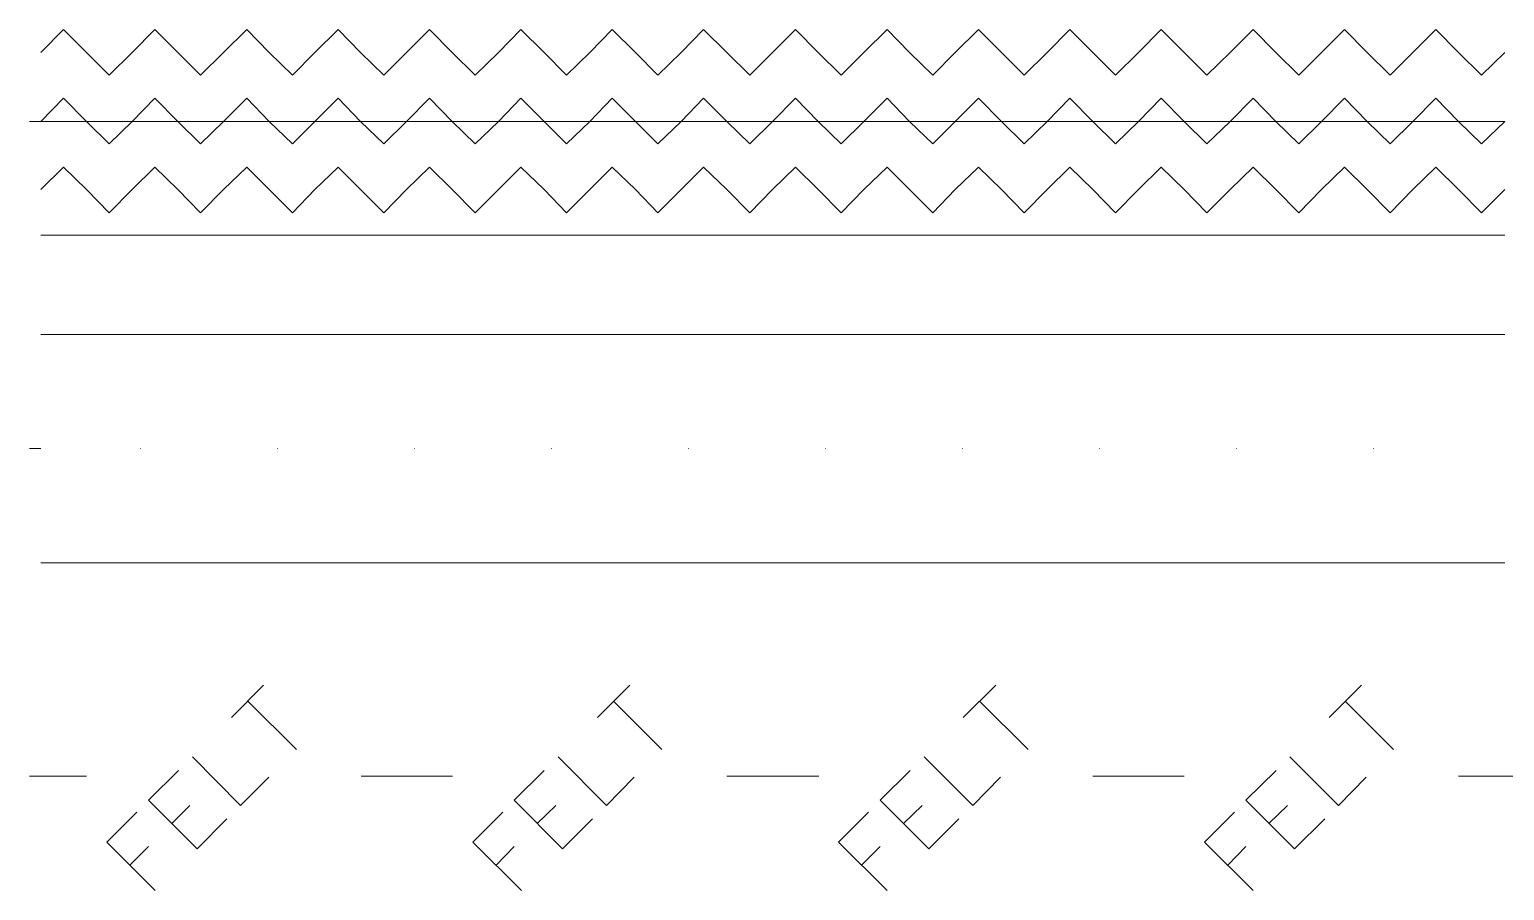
# Model space of a CAD drawing. Header units: inches. Extents: x 47316 to 59086, y 3141 to 11743.
# Drawn here: x 50299.46 to 50331.76, y 10132.87 to 10151.73 of the extents above; entities that cross this region are included whole.
import ezdxf

# ---------------------------------------------------------------- set-up
doc = ezdxf.new("R2010")
doc.units = ezdxf.units.IN
doc.header["$MEASUREMENT"] = 0

msp = doc.modelspace()

# ---------------------------------------------------------------- linework, layer by layer
at = {"color": 0, "lineweight": 15}
for p, q in [((50299.712, 10151.228), (50300.206, 10151.734)), ((50300.206, 10151.734), (50300.713, 10151.228)), ((50301.713, 10151.228), (50302.207, 10151.734)), ((50302.207, 10151.734), (50302.714, 10151.228)), ((50303.715, 10151.228), (50304.221, 10151.734)), ((50304.221, 10151.734), (50304.715, 10151.228)), ((50305.716, 10151.228), (50306.222, 10151.734)), ((50306.222, 10151.734), (50306.716, 10151.228)), ((50307.717, 10151.228), (50308.223, 10151.734)), ((50308.223, 10151.734), (50308.718, 10151.228)), ((50309.731, 10151.228), (50310.225, 10151.734)), ((50310.225, 10151.734), (50310.731, 10151.228)), ((50311.732, 10151.228), (50312.226, 10151.734)), ((50312.226, 10151.734), (50312.732, 10151.228)), ((50313.733, 10151.228), (50314.227, 10151.734)), ((50314.227, 10151.734), (50314.734, 10151.228)), ((50315.734, 10151.228), (50316.241, 10151.734)), ((50316.241, 10151.734), (50316.735, 10151.228)), ((50317.736, 10151.228), (50318.242, 10151.734)), ((50318.242, 10151.734), (50318.736, 10151.228)), ((50319.737, 10151.228), (50320.243, 10151.734)), ((50320.243, 10151.734), (50320.75, 10151.228)), ((50321.75, 10151.228), (50322.244, 10151.734)), ((50322.244, 10151.734), (50322.751, 10151.228)), ((50323.752, 10151.228), (50324.246, 10151.734)), ((50324.246, 10151.734), (50324.752, 10151.228)), ((50325.753, 10151.228), (50326.259, 10151.734)), ((50326.259, 10151.734), (50326.753, 10151.228)), ((50327.754, 10151.228), (50328.261, 10151.734)), ((50328.261, 10151.734), (50328.755, 10151.228)), ((50329.755, 10151.228), (50330.262, 10151.734)), ((50330.262, 10151.734), (50330.756, 10151.228)), ((50301.207, 10150.733), (50300.713, 10151.228)), ((50301.713, 10151.228), (50301.207, 10150.733)), ((50303.208, 10150.733), (50302.714, 10151.228)), ((50303.715, 10151.228), (50303.208, 10150.733)), ((50305.222, 10150.733), (50304.715, 10151.228)), ((50305.716, 10151.228), (50305.222, 10150.733)), ((50307.223, 10150.733), (50306.716, 10151.228)), ((50307.717, 10151.228), (50307.223, 10150.733)), ((50309.224, 10150.733), (50308.718, 10151.228)), ((50309.731, 10151.228), (50309.224, 10150.733)), ((50311.225, 10150.733), (50310.731, 10151.228)), ((50311.732, 10151.228), (50311.225, 10150.733)), ((50313.227, 10150.733), (50312.732, 10151.228)), ((50313.733, 10151.228), (50313.227, 10150.733)), ((50315.24, 10150.733), (50314.734, 10151.228)), ((50315.734, 10151.228), (50315.24, 10150.733)), ((50317.241, 10150.733), (50316.735, 10151.228)), ((50317.736, 10151.228), (50317.241, 10150.733)), ((50319.243, 10150.733), (50318.736, 10151.228)), ((50319.737, 10151.228), (50319.243, 10150.733)), ((50321.244, 10150.733), (50320.75, 10151.228)), ((50321.75, 10151.228), (50321.244, 10150.733)), ((50323.245, 10150.733), (50322.751, 10151.228)), ((50323.752, 10151.228), (50323.245, 10150.733)), ((50325.246, 10150.733), (50324.752, 10151.228)), ((50325.753, 10151.228), (50325.246, 10150.733)), ((50327.26, 10150.733), (50326.753, 10151.228)), ((50327.754, 10151.228), (50327.26, 10150.733)), ((50329.261, 10150.733), (50328.755, 10151.228)), ((50329.755, 10151.228), (50329.261, 10150.733)), ((50331.262, 10150.733), (50330.756, 10151.228)), ((50331.769, 10151.228), (50331.262, 10150.733)), ((50299.712, 10149.721), (50300.206, 10150.227)), ((50300.206, 10150.227), (50300.713, 10149.721)), ((50301.713, 10149.721), (50302.207, 10150.227)), ((50302.207, 10150.227), (50302.714, 10149.721)), ((50303.715, 10149.721), (50304.221, 10150.227)), ((50304.221, 10150.227), (50304.715, 10149.721)), ((50305.716, 10149.721), (50306.222, 10150.227)), ((50306.222, 10150.227), (50306.716, 10149.721)), ((50307.717, 10149.721), (50308.223, 10150.227)), ((50308.223, 10150.227), (50308.718, 10149.721)), ((50309.731, 10149.721), (50310.225, 10150.227)), ((50310.225, 10150.227), (50310.731, 10149.721)), ((50311.732, 10149.721), (50312.226, 10150.227)), ((50312.226, 10150.227), (50312.732, 10149.721)), ((50313.733, 10149.721), (50314.227, 10150.227)), ((50314.227, 10150.227), (50314.734, 10149.721)), ((50315.734, 10149.721), (50316.241, 10150.227)), ((50316.241, 10150.227), (50316.735, 10149.721)), ((50317.736, 10149.721), (50318.242, 10150.227)), ((50318.242, 10150.227), (50318.736, 10149.721)), ((50319.737, 10149.721), (50320.243, 10150.227)), ((50320.243, 10150.227), (50320.75, 10149.721)), ((50321.75, 10149.721), (50322.244, 10150.227)), ((50322.244, 10150.227), (50322.751, 10149.721)), ((50323.752, 10149.721), (50324.246, 10150.227)), ((50324.246, 10150.227), (50324.752, 10149.721)), ((50325.753, 10149.721), (50326.259, 10150.227)), ((50326.259, 10150.227), (50326.753, 10149.721)), ((50327.754, 10149.721), (50328.261, 10150.227)), ((50328.261, 10150.227), (50328.755, 10149.721)), ((50329.755, 10149.721), (50330.262, 10150.227)), ((50330.262, 10150.227), (50330.756, 10149.721)), ((50299.465, 10149.721), (50299.712, 10149.721)), ((50299.712, 10149.721), (50300.713, 10149.721)), ((50300.713, 10149.721), (50301.207, 10149.226)), ((50300.713, 10149.721), (50301.713, 10149.721)), ((50301.207, 10149.226), (50301.713, 10149.721)), ((50301.713, 10149.721), (50302.714, 10149.721)), ((50302.714, 10149.721), (50303.208, 10149.226)), ((50302.714, 10149.721), (50303.715, 10149.721)), ((50303.208, 10149.226), (50303.715, 10149.721)), ((50303.715, 10149.721), (50304.715, 10149.721)), ((50304.715, 10149.721), (50305.222, 10149.226)), ((50304.715, 10149.721), (50305.716, 10149.721)), ((50305.222, 10149.226), (50305.716, 10149.721)), ((50305.716, 10149.721), (50306.716, 10149.721)), ((50306.716, 10149.721), (50307.223, 10149.226)), ((50306.716, 10149.721), (50307.717, 10149.721)), ((50307.223, 10149.226), (50307.717, 10149.721)), ((50307.717, 10149.721), (50308.718, 10149.721)), ((50308.718, 10149.721), (50309.224, 10149.226)), ((50308.718, 10149.721), (50309.731, 10149.721)), ((50309.224, 10149.226), (50309.731, 10149.721)), ((50309.731, 10149.721), (50310.731, 10149.721)), ((50310.731, 10149.721), (50311.225, 10149.226)), ((50310.731, 10149.721), (50311.732, 10149.721)), ((50311.225, 10149.226), (50311.732, 10149.721)), ((50311.732, 10149.721), (50312.732, 10149.721)), ((50312.732, 10149.721), (50313.227, 10149.226)), ((50312.732, 10149.721), (50313.733, 10149.721)), ((50313.227, 10149.226), (50313.733, 10149.721)), ((50313.733, 10149.721), (50314.734, 10149.721)), ((50314.734, 10149.721), (50315.24, 10149.226)), ((50314.734, 10149.721), (50315.734, 10149.721)), ((50315.24, 10149.226), (50315.734, 10149.721)), ((50315.734, 10149.721), (50316.735, 10149.721)), ((50316.735, 10149.721), (50317.241, 10149.226)), ((50316.735, 10149.721), (50317.736, 10149.721)), ((50317.241, 10149.226), (50317.736, 10149.721)), ((50317.736, 10149.721), (50318.736, 10149.721)), ((50318.736, 10149.721), (50319.243, 10149.226)), ((50318.736, 10149.721), (50319.737, 10149.721)), ((50319.243, 10149.226), (50319.737, 10149.721)), ((50319.737, 10149.721), (50320.75, 10149.721)), ((50320.75, 10149.721), (50321.244, 10149.226)), ((50320.75, 10149.721), (50321.75, 10149.721)), ((50321.244, 10149.226), (50321.75, 10149.721)), ((50321.75, 10149.721), (50322.751, 10149.721)), ((50322.751, 10149.721), (50323.245, 10149.226)), ((50322.751, 10149.721), (50323.752, 10149.721)), ((50323.245, 10149.226), (50323.752, 10149.721)), ((50323.752, 10149.721), (50324.752, 10149.721)), ((50324.752, 10149.721), (50325.246, 10149.226)), ((50324.752, 10149.721), (50325.753, 10149.721)), ((50325.246, 10149.226), (50325.753, 10149.721)), ((50325.753, 10149.721), (50326.753, 10149.721)), ((50326.753, 10149.721), (50327.26, 10149.226)), ((50326.753, 10149.721), (50327.754, 10149.721)), ((50327.26, 10149.226), (50327.754, 10149.721)), ((50327.754, 10149.721), (50328.755, 10149.721)), ((50328.755, 10149.721), (50329.261, 10149.226)), ((50328.755, 10149.721), (50329.755, 10149.721)), ((50329.261, 10149.226), (50329.755, 10149.721)), ((50329.755, 10149.721), (50330.756, 10149.721)), ((50330.756, 10149.721), (50331.262, 10149.226)), ((50330.756, 10149.721), (50331.769, 10149.721)), ((50331.262, 10149.226), (50331.769, 10149.721)), ((50299.712, 10148.226), (50300.206, 10148.72)), ((50300.206, 10148.72), (50300.713, 10148.226)), ((50301.713, 10148.226), (50302.207, 10148.72)), ((50302.207, 10148.72), (50302.714, 10148.226)), ((50303.715, 10148.226), (50304.221, 10148.72)), ((50304.221, 10148.72), (50304.715, 10148.226)), ((50305.716, 10148.226), (50306.222, 10148.72)), ((50306.222, 10148.72), (50306.716, 10148.226)), ((50307.717, 10148.226), (50308.223, 10148.72)), ((50308.223, 10148.72), (50308.718, 10148.226)), ((50309.731, 10148.226), (50310.225, 10148.72)), ((50310.225, 10148.72), (50310.731, 10148.226)), ((50311.732, 10148.226), (50312.226, 10148.72)), ((50312.226, 10148.72), (50312.732, 10148.226)), ((50313.733, 10148.226), (50314.227, 10148.72)), ((50314.227, 10148.72), (50314.734, 10148.226)), ((50315.734, 10148.226), (50316.241, 10148.72)), ((50316.241, 10148.72), (50316.735, 10148.226)), ((50317.736, 10148.226), (50318.242, 10148.72)), ((50318.242, 10148.72), (50318.736, 10148.226)), ((50319.737, 10148.226), (50320.243, 10148.72)), ((50320.243, 10148.72), (50320.75, 10148.226)), ((50321.75, 10148.226), (50322.244, 10148.72)), ((50322.244, 10148.72), (50322.751, 10148.226)), ((50323.752, 10148.226), (50324.246, 10148.72)), ((50324.246, 10148.72), (50324.752, 10148.226)), ((50325.753, 10148.226), (50326.259, 10148.72)), ((50326.259, 10148.72), (50326.753, 10148.226)), ((50327.754, 10148.226), (50328.261, 10148.72)), ((50328.261, 10148.72), (50328.755, 10148.226)), ((50329.755, 10148.226), (50330.262, 10148.72)), ((50330.262, 10148.72), (50330.756, 10148.226)), ((50301.207, 10147.719), (50300.713, 10148.226)), ((50301.713, 10148.226), (50301.207, 10147.719)), ((50303.208, 10147.719), (50302.714, 10148.226)), ((50303.715, 10148.226), (50303.208, 10147.719)), ((50305.222, 10147.719), (50304.715, 10148.226)), ((50305.716, 10148.226), (50305.222, 10147.719)), ((50307.223, 10147.719), (50306.716, 10148.226)), ((50307.717, 10148.226), (50307.223, 10147.719)), ((50309.224, 10147.719), (50308.718, 10148.226)), ((50309.731, 10148.226), (50309.224, 10147.719)), ((50311.225, 10147.719), (50310.731, 10148.226)), ((50311.732, 10148.226), (50311.225, 10147.719)), ((50313.227, 10147.719), (50312.732, 10148.226)), ((50313.733, 10148.226), (50313.227, 10147.719)), ((50315.24, 10147.719), (50314.734, 10148.226)), ((50315.734, 10148.226), (50315.24, 10147.719)), ((50317.241, 10147.719), (50316.735, 10148.226)), ((50317.736, 10148.226), (50317.241, 10147.719)), ((50319.243, 10147.719), (50318.736, 10148.226)), ((50319.737, 10148.226), (50319.243, 10147.719)), ((50321.244, 10147.719), (50320.75, 10148.226)), ((50321.75, 10148.226), (50321.244, 10147.719)), ((50323.245, 10147.719), (50322.751, 10148.226)), ((50323.752, 10148.226), (50323.245, 10147.719)), ((50325.246, 10147.719), (50324.752, 10148.226)), ((50325.753, 10148.226), (50325.246, 10147.719)), ((50327.26, 10147.719), (50326.753, 10148.226)), ((50327.754, 10148.226), (50327.26, 10147.719)), ((50329.261, 10147.719), (50328.755, 10148.226)), ((50329.755, 10148.226), (50329.261, 10147.719)), ((50331.262, 10147.719), (50330.756, 10148.226)), ((50331.769, 10148.226), (50331.262, 10147.719)), ((50300.713, 10147.225), (50299.712, 10147.225)), ((50300.713, 10147.225), (50301.713, 10147.225)), ((50302.714, 10147.225), (50301.713, 10147.225)), ((50302.714, 10147.225), (50303.715, 10147.225)), ((50304.715, 10147.225), (50303.715, 10147.225)), ((50304.715, 10147.225), (50305.716, 10147.225)), ((50306.716, 10147.225), (50305.716, 10147.225)), ((50306.716, 10147.225), (50307.717, 10147.225)), ((50308.718, 10147.225), (50307.717, 10147.225)), ((50308.718, 10147.225), (50309.731, 10147.225)), ((50310.731, 10147.225), (50309.731, 10147.225)), ((50310.731, 10147.225), (50311.732, 10147.225)), ((50312.732, 10147.225), (50311.732, 10147.225)), ((50312.732, 10147.225), (50313.733, 10147.225)), ((50314.734, 10147.225), (50313.733, 10147.225)), ((50314.734, 10147.225), (50315.734, 10147.225)), ((50316.735, 10147.225), (50315.734, 10147.225)), ((50316.735, 10147.225), (50317.736, 10147.225)), ((50318.736, 10147.225), (50317.736, 10147.225)), ((50318.736, 10147.225), (50319.737, 10147.225)), ((50320.75, 10147.225), (50319.737, 10147.225)), ((50320.75, 10147.225), (50321.75, 10147.225)), ((50322.751, 10147.225), (50321.75, 10147.225)), ((50322.751, 10147.225), (50323.752, 10147.225)), ((50324.752, 10147.225), (50323.752, 10147.225)), ((50324.752, 10147.225), (50325.753, 10147.225)), ((50326.753, 10147.225), (50325.753, 10147.225)), ((50326.753, 10147.225), (50327.754, 10147.225)), ((50328.755, 10147.225), (50327.754, 10147.225)), ((50328.755, 10147.225), (50329.755, 10147.225)), ((50330.756, 10147.225), (50329.755, 10147.225)), ((50330.756, 10147.225), (50331.769, 10147.225)), ((50299.712, 10145.051), (50301.713, 10145.051)), ((50301.713, 10145.051), (50303.715, 10145.051)), ((50303.715, 10145.051), (50305.716, 10145.051)), ((50305.716, 10145.051), (50307.717, 10145.051)), ((50307.717, 10145.051), (50309.731, 10145.051)), ((50309.731, 10145.051), (50311.732, 10145.051)), ((50311.732, 10145.051), (50313.733, 10145.051)), ((50313.733, 10145.051), (50315.734, 10145.051)), ((50315.734, 10145.051), (50317.736, 10145.051)), ((50317.736, 10145.051), (50319.737, 10145.051)), ((50319.737, 10145.051), (50321.75, 10145.051)), ((50321.75, 10145.051), (50323.752, 10145.051)), ((50323.752, 10145.051), (50325.753, 10145.051)), ((50325.753, 10145.051), (50327.754, 10145.051)), ((50327.754, 10145.051), (50329.755, 10145.051)), ((50329.755, 10145.051), (50331.769, 10145.051)), ((50299.465, 10142.556), (50299.712, 10142.556)), ((50301.897, 10142.556), (50301.901, 10142.556)), ((50304.897, 10142.556), (50304.901, 10142.556)), ((50307.897, 10142.556), (50307.901, 10142.556)), ((50310.897, 10142.556), (50310.901, 10142.556)), ((50313.897, 10142.556), (50313.901, 10142.556)), ((50316.897, 10142.556), (50316.901, 10142.556)), ((50319.897, 10142.556), (50319.901, 10142.556)), ((50322.897, 10142.556), (50322.901, 10142.556)), ((50325.897, 10142.556), (50325.901, 10142.556)), ((50328.897, 10142.556), (50328.901, 10142.556)), ((50299.712, 10140.048), (50301.713, 10140.048)), ((50301.713, 10140.048), (50303.715, 10140.048)), ((50303.715, 10140.048), (50305.716, 10140.048)), ((50305.716, 10140.048), (50307.717, 10140.048)), ((50307.717, 10140.048), (50309.731, 10140.048)), ((50309.731, 10140.048), (50311.732, 10140.048)), ((50311.732, 10140.048), (50313.733, 10140.048)), ((50313.733, 10140.048), (50315.734, 10140.048)), ((50315.734, 10140.048), (50317.736, 10140.048)), ((50317.736, 10140.048), (50319.737, 10140.048)), ((50319.737, 10140.048), (50321.75, 10140.048)), ((50321.75, 10140.048), (50323.752, 10140.048)), ((50323.752, 10140.048), (50325.753, 10140.048)), ((50325.753, 10140.048), (50327.754, 10140.048)), ((50327.754, 10140.048), (50329.755, 10140.048)), ((50329.755, 10140.048), (50331.769, 10140.048)), ((50303.887, 10136.663), (50304.592, 10137.367)), ((50311.905, 10136.663), (50312.609, 10137.367)), ((50319.91, 10136.663), (50320.626, 10137.367)), ((50327.927, 10136.663), (50328.631, 10137.367)), ((50304.246, 10137.021), (50305.308, 10135.959)), ((50312.251, 10137.021), (50313.313, 10135.959)), ((50320.268, 10137.021), (50321.33, 10135.959)), ((50328.273, 10137.021), (50329.335, 10135.959)), ((50303.035, 10135.798), (50304.085, 10134.736)), ((50311.04, 10135.798), (50312.102, 10134.736)), ((50319.057, 10135.798), (50320.12, 10134.736)), ((50327.062, 10135.798), (50328.125, 10134.736)), ((50299.465, 10135.378), (50300.713, 10135.378)), ((50302.072, 10134.847), (50302.726, 10135.502)), ((50304.085, 10134.736), (50304.703, 10135.354)), ((50306.729, 10135.378), (50308.73, 10135.378)), ((50310.076, 10134.847), (50310.731, 10135.502)), ((50312.102, 10134.736), (50312.708, 10135.354)), ((50314.734, 10135.378), (50316.747, 10135.378)), ((50318.094, 10134.847), (50318.748, 10135.502)), ((50320.12, 10134.736), (50320.725, 10135.354)), ((50322.751, 10135.378), (50324.752, 10135.378)), ((50326.099, 10134.847), (50326.766, 10135.502)), ((50328.125, 10134.736), (50328.73, 10135.354)), ((50330.756, 10135.378), (50332.769, 10135.378)), ((50303.134, 10133.785), (50302.072, 10134.847)), ((50302.578, 10134.341), (50302.973, 10134.736)), ((50311.139, 10133.785), (50310.076, 10134.847)), ((50310.583, 10134.341), (50310.991, 10134.736)), ((50319.156, 10133.785), (50318.094, 10134.847)), ((50318.6, 10134.341), (50319.008, 10134.736)), ((50327.161, 10133.785), (50326.099, 10134.847)), ((50326.605, 10134.341), (50327.013, 10134.736)), ((50301.157, 10133.933), (50301.812, 10134.588)), ((50303.134, 10133.785), (50303.789, 10134.44)), ((50309.175, 10133.933), (50309.829, 10134.588)), ((50311.139, 10133.785), (50311.794, 10134.44)), ((50317.18, 10133.933), (50317.834, 10134.588)), ((50319.156, 10133.785), (50319.811, 10134.44)), ((50325.197, 10133.933), (50325.852, 10134.588)), ((50327.161, 10133.785), (50327.828, 10134.44)), ((50302.22, 10132.871), (50301.157, 10133.933)), ((50301.664, 10133.427), (50302.072, 10133.834)), ((50310.237, 10132.871), (50309.175, 10133.933)), ((50309.681, 10133.427), (50310.076, 10133.834)), ((50318.242, 10132.871), (50317.18, 10133.933)), ((50317.686, 10133.427), (50318.094, 10133.834)), ((50326.259, 10132.871), (50325.197, 10133.933)), ((50325.703, 10133.427), (50326.099, 10133.834))]:
    msp.add_line(p, q, dxfattribs=at)

doc.saveas('drawing.dxf')
